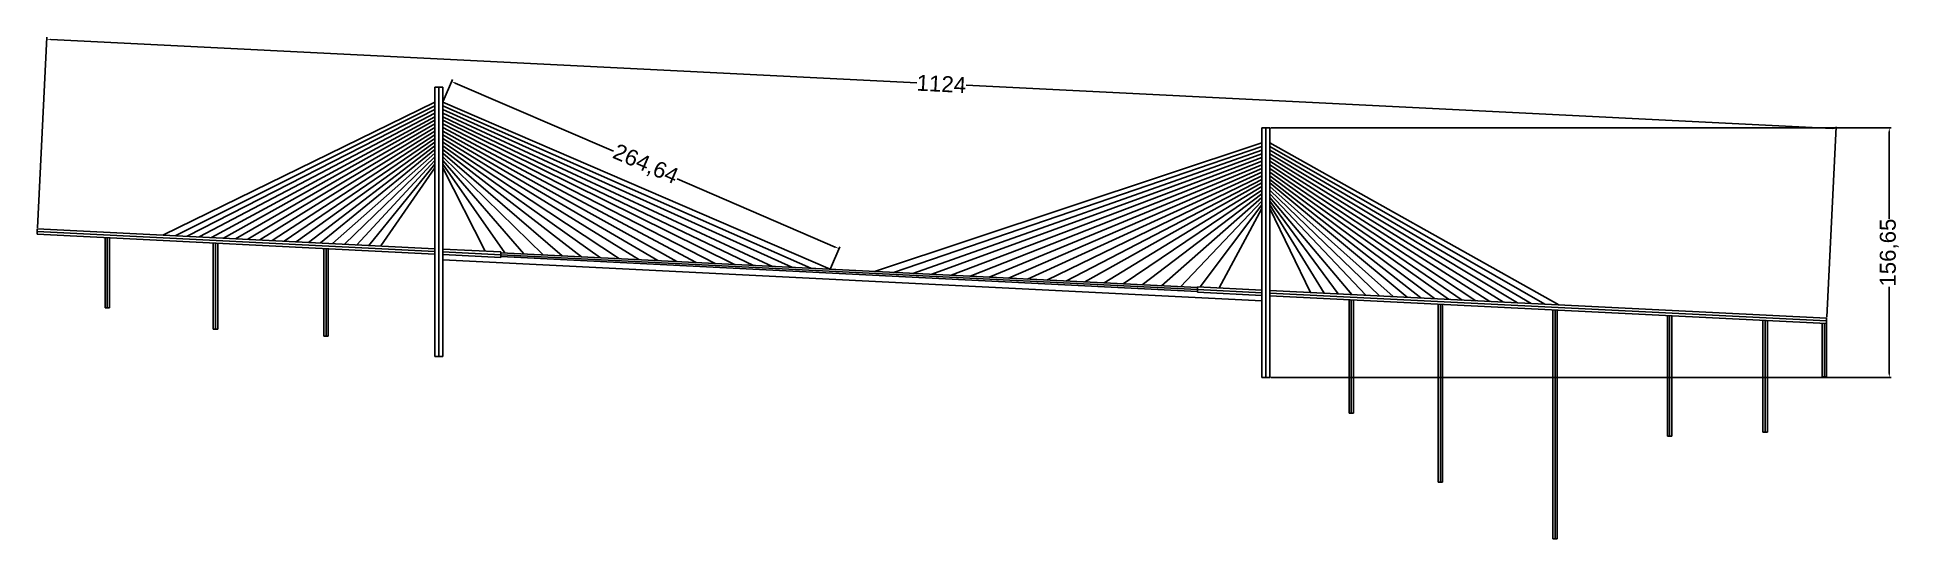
# Model space of a CAD drawing. Header units: millimetres. Extents: x -101 to 1067, y -242 to 73.
import ezdxf

# ---------------------------------------------------------------- set-up
doc = ezdxf.new("R2010")
doc.units = ezdxf.units.MM
for name, color, linetype in [('acier', 3, 'Continuous'), ('béton', 7, 'Continuous'), ('Compression', 1, 'Continuous'), ('Tension', 4, 'Continuous')]:
    doc.layers.add(name, color=color, linetype=linetype)
doc.styles.get("Standard").update_dxf_attribs({"font": 'arial.ttf'})
doc.dimstyles.new('SARIBAS Ismail', dxfattribs={"dimtxt": 10, "dimasz": 2.5, "dimexe": 1.25, "dimexo": 0.625, "dimgap": 1, "dimtad": 0, "dimtxsty": 'Standard', "dimcen": 2.5, "dimclrd": 6, "dimadec": 0, "dimazin": 0, "dimtfac": 1, "dimtmove": 0, "dimatfit": 3, "dimfxl": 1, "dimarcsym": 0})

# ---------------------------------------------------------------- blocks, each defined once
blk = doc.blocks.new('*D2')
at = {"layer": 'béton', "color": 0, "lineweight": -2, "transparency": 16777216}
for p, q in [((-101.2, -46.9), (-95.3, 72.7)), ((1021.4, -103.1), (1027.3, 16.5))]:
    blk.add_line(p, q, dxfattribs=at)
at = {"layer": 'béton', "color": 6, "lineweight": -2, "transparency": 16777216}
for p, q in [((-92.8, 71.3), (450.6, 44.1)), ((1024.8, 15.4), (481.4, 42.6))]:
    blk.add_line(p, q, dxfattribs=at)
at = {"layer": 'béton', "color": 6, "transparency": 16777216}
for points in [[(-92.8, 71.7), (-92.8, 70.9), (-95.3, 71.4)], [(1024.8, 15.8), (1024.8, 15), (1027.3, 15.3)]]:
    blk.add_solid(points, dxfattribs=at)
at = {"layer": 'Defpoints', "color": 0, "transparency": 16777216}
for p in [(1027.3, 15.3), (-101.3, -47.6), (1021.3, -103.7)]:
    blk.add_point(p, dxfattribs=at)
at = {"layer": 'béton', "color": 0, "transparency": 16777216, "insert": (466, 43.4), "char_height": 10, "attachment_point": 5, "rotation": 357.1376}
blk.add_mtext('1124', dxfattribs=at)
blk = doc.blocks.new('*D3')
at = {"layer": 'béton', "color": 0, "lineweight": -2, "transparency": 16777216}
for p, q in [((153.4, 32.5), (159.2, 46.1)), ((396.3, -72.4), (402.2, -58.8))]:
    blk.add_line(p, q, dxfattribs=at)
at = {"layer": 'béton', "color": 6, "lineweight": -2, "transparency": 16777216}
for p, q in [((161, 43.9), (260.2, 1.1)), ((399.4, -59), (300.2, -16.2))]:
    blk.add_line(p, q, dxfattribs=at)
at = {"layer": 'béton', "color": 6, "transparency": 16777216}
for points in [[(161.2, 44.3), (160.8, 43.5), (158.7, 44.9)], [(399.5, -58.6), (399.2, -59.4), (401.7, -60)]]:
    blk.add_solid(points, dxfattribs=at)
at = {"layer": 'Defpoints', "color": 0, "transparency": 16777216}
for p in [(153.1, 32), (401.7, -60), (396.1, -72.9)]:
    blk.add_point(p, dxfattribs=at)
at = {"layer": 'béton', "color": 0, "transparency": 16777216, "insert": (280.2, -7.5), "char_height": 10, "attachment_point": 5, "rotation": 336.6482}
blk.add_mtext('264,64', dxfattribs=at)
blk = doc.blocks.new('*D4')
at = {"layer": 'béton', "color": 0, "lineweight": -2, "transparency": 16777216}
for p, q in [((672.6, 15.8), (1061.9, 15.8)), ((672.6, -140.9), (1061.9, -140.9))]:
    blk.add_line(p, q, dxfattribs=at)
at = {"layer": 'béton', "color": 6, "lineweight": -2, "transparency": 16777216}
for p, q in [((1060.6, 13.3), (1060.6, -41.2)), ((1060.6, -138.4), (1060.6, -83.9))]:
    blk.add_line(p, q, dxfattribs=at)
at = {"layer": 'béton', "color": 6, "transparency": 16777216}
for points in [[(1060.2, 13.3), (1061.1, 13.3), (1060.6, 15.8)], [(1060.2, -138.4), (1061.1, -138.4), (1060.6, -140.9)]]:
    blk.add_solid(points, dxfattribs=at)
at = {"layer": 'Defpoints', "color": 0, "transparency": 16777216}
for p in [(672, 15.8), (1060.6, 15.8), (672, -140.9)]:
    blk.add_point(p, dxfattribs=at)
at = {"layer": 'béton', "color": 0, "transparency": 16777216, "insert": (1060.6, -62.5), "char_height": 10, "attachment_point": 5, "rotation": 90}
blk.add_mtext('156,65', dxfattribs=at)

msp = doc.modelspace()

# ---------------------------------------------------------------- linework, layer by layer
for p, q in [((-101.271, -50.961), (-101.271, -47.561)), ((1021.327, -103.691), (1021.326, -107.091))]:
    msp.add_line(p, q)
at = {"layer": 'acier'}
for p, q in [((189.565, -62.602), (626.619, -84.455)), ((626.619, -86.855), (189.565, -65.002))]:
    msp.add_line(p, q, dxfattribs=at)
at = {"layer": 'béton'}
for p, q in [((153.114, 41.37), (148.114, 41.37)), ((148.114, 41.37), (148.114, -63.43)), ((148.114, 41.37), (148.114, 41.37)), ((153.114, -127.63), (153.114, 41.37)), ((671.969, 15.777), (666.969, 15.777)), ((666.969, 15.777), (666.969, -89.373)), ((671.969, -140.873), (671.969, 15.777)), ((-101.271, -47.561), (148.114, -60.03)), ((-101.271, -50.961), (148.114, -63.43)), ((-58.726, -53.088), (-58.726, -97.088)), ((-55.926, -53.228), (-55.926, -97.088)), ((9.189, -56.484), (9.189, -110.484)), ((11.989, -110.484), (11.989, -56.624)), ((78.504, -59.949), (78.504, -114.949)), ((81.304, -114.949), (81.304, -60.089)), ((148.114, -63.43), (148.114, -127.63)), ((153.114, -60.28), (189.565, -62.102)), ((153.114, -63.68), (189.565, -65.502)), ((189.565, -65.502), (189.565, -62.102)), ((626.619, -87.356), (626.619, -83.955)), ((626.619, -83.955), (626.619, -87.356)), ((626.619, -83.955), (666.969, -85.973)), ((626.619, -87.356), (666.969, -89.373)), ((666.969, -89.373), (666.969, -140.873)), ((671.969, -86.223), (1021.327, -103.691)), ((671.969, -89.623), (1021.326, -107.091)), ((721.699, -92.11), (721.699, -163.21)), ((724.499, -163.21), (724.499, -92.25)), ((-58.726, -97.088), (-55.926, -97.088)), ((777.629, -94.906), (777.629, -206.556)), ((780.429, -206.556), (780.429, -95.046)), ((849.539, -98.501), (849.539, -242.101)), ((852.339, -242.101), (852.339, -98.641)), ((921.449, -102.097), (921.449, -177.637)), ((924.249, -177.637), (924.249, -102.237)), ((981.374, -105.093), (981.374, -175.293)), ((9.189, -110.484), (11.989, -110.484)), ((78.504, -114.949), (81.304, -114.949)), ((984.174, -175.293), (984.174, -105.233)), ((1018.526, -106.951), (1018.526, -140.371)), ((1021.309, -140.371), (1021.326, -107.091)), ((148.114, -127.63), (153.114, -127.63)), ((666.969, -140.873), (671.969, -140.873)), ((1018.526, -140.371), (1021.309, -140.371)), ((721.699, -163.21), (724.499, -163.21)), ((921.449, -177.637), (924.249, -177.637)), ((981.374, -175.293), (984.174, -175.293)), ((777.629, -206.556), (780.429, -206.556)), ((849.539, -242.101), (852.339, -242.101))]:
    msp.add_line(p, q, dxfattribs=at)
at = {"layer": 'Compression'}
for p, q in [((150.614, 41.37), (150.614, -127.63)), ((669.469, -140.873), (669.469, 15.777)), ((-101.271, -49.261), (148.114, -61.73)), ((-57.326, -53.158), (-57.326, -97.088)), ((10.589, -56.554), (10.589, -110.484)), ((79.904, -60.019), (79.904, -114.949)), ((153.114, -61.98), (189.565, -63.802)), ((189.565, -63.802), (626.619, -85.655)), ((626.619, -85.655), (666.969, -87.673)), ((671.969, -87.923), (1021.327, -105.391)), ((723.099, -92.18), (723.099, -163.21)), ((779.029, -94.976), (779.029, -206.556)), ((850.939, -98.571), (850.939, -242.101)), ((922.849, -177.637), (922.849, -102.167)), ((982.774, -175.293), (982.774, -105.163)), ((1019.918, -140.371), (1019.918, -106.951))]:
    msp.add_line(p, q, dxfattribs=at)
at = {"layer": 'Tension'}
for p, q in [((-22.396, -51.504), (148.114, 31.97)), ((-14.796, -51.884), (148.114, 29.68)), ((-7.196, -52.264), (148.114, 27.39)), ((0.404, -52.644), (148.114, 25.1)), ((153.114, 31.97), (396.08, -72.928)), ((153.114, 29.68), (384.08, -72.328)), ((153.114, 27.39), (372.08, -71.728)), ((153.114, 25.1), (360.08, -71.128)), ((8.004, -53.024), (148.114, 22.81)), ((15.604, -53.404), (148.114, 20.52)), ((23.204, -53.784), (148.114, 18.23)), ((30.804, -54.164), (148.114, 15.94)), ((38.404, -54.544), (148.114, 13.65)), ((153.114, 22.81), (348.08, -70.528)), ((153.114, 20.52), (336.08, -69.928)), ((153.114, 18.23), (324.08, -69.328)), ((153.114, 15.94), (312.08, -68.728)), ((153.114, 13.65), (300.08, -68.128)), ((46.004, -54.924), (148.114, 11.36)), ((53.604, -55.304), (148.114, 9.07)), ((61.204, -55.684), (148.114, 6.78)), ((148.114, 4.49), (68.804, -56.064)), ((148.114, 2.2), (76.404, -56.444)), ((153.114, 11.36), (288.08, -67.528)), ((153.114, 9.07), (276.08, -66.928)), ((153.114, 6.78), (264.08, -66.328)), ((153.114, 4.49), (252.08, -65.728)), ((153.114, 2.2), (240.08, -65.128)), ((424.003, -74.324), (666.969, 6.377)), ((436.003, -74.924), (666.969, 4.087)), ((448.003, -75.524), (666.969, 1.797)), ((671.969, 6.377), (853.237, -95.286)), ((671.969, 4.087), (844.587, -94.854)), ((671.969, 1.797), (835.937, -94.421)), ((148.114, -0.09), (83.994, -56.824)), ((148.114, -2.38), (91.585, -57.203)), ((99.175, -57.583), (148.114, -4.67)), ((106.766, -57.962), (148.114, -6.96)), ((114.356, -58.342), (148.114, -9.25)), ((153.114, -0.09), (228.08, -64.528)), ((153.114, -2.38), (216.08, -63.928)), ((153.114, -4.67), (204.08, -63.328)), ((153.114, -6.96), (192.08, -62.728)), ((153.114, -9.25), (179.819, -61.615)), ((460.003, -76.124), (666.969, -0.493)), ((472.003, -76.724), (666.969, -2.783)), ((484.003, -77.324), (666.969, -5.073)), ((496.003, -77.924), (666.969, -7.363)), ((508.003, -78.524), (666.969, -9.653)), ((671.969, -0.493), (827.287, -93.989)), ((671.969, -2.783), (818.637, -93.556)), ((671.969, -5.073), (809.987, -93.124)), ((671.969, -7.363), (801.337, -92.691)), ((671.969, -9.653), (792.687, -92.259)), ((520.003, -79.124), (666.969, -11.943)), ((532.003, -79.724), (666.969, -14.233)), ((544.003, -80.324), (666.969, -16.523)), ((556.003, -80.924), (666.969, -18.813)), ((568.003, -81.524), (666.969, -21.103)), ((671.969, -11.943), (784.037, -91.826)), ((671.969, -14.233), (775.387, -91.394)), ((671.969, -16.523), (766.737, -90.961)), ((671.969, -18.813), (758.087, -90.529)), ((671.969, -21.103), (749.437, -90.096)), ((580.003, -82.124), (666.969, -23.393)), ((592.003, -82.724), (666.969, -25.683)), ((604.003, -83.324), (666.969, -27.973)), ((616.003, -83.924), (666.969, -30.263)), ((628.364, -84.042), (666.969, -32.553)), ((666.969, -34.843), (640.264, -84.637)), ((671.969, -23.393), (740.787, -89.664)), ((671.969, -25.683), (732.137, -89.231)), ((671.969, -27.973), (723.487, -88.799)), ((671.969, -30.263), (714.837, -88.366)), ((671.969, -32.553), (706.187, -87.934)), ((671.969, -34.843), (697.537, -87.501)), ((153.114, -66.986), (666.969, -92.667))]:
    msp.add_line(p, q, dxfattribs=at)

# ---------------------------------------------------------------- dimensions: what is measured, and where the dimension line sits
at = {"layer": 'béton'}
for p1, p2, distance, picture, middle in [((-101.271, -47.561), (1021.327, -103.691), 119.132, '*D2', (465.977, 43.358)), ((153.114, 31.97), (396.08, -72.928), 14.107, '*D3', (280.189, -7.527))]:
    dim = msp.add_aligned_dim(p1=p1, p2=p2, distance=distance, dimstyle='SARIBAS Ismail', dxfattribs=at)
    dim.commit()
    dim.dimension.update_dxf_attribs({"geometry": picture, "text_midpoint": middle})
dim = msp.add_linear_dim(base=(1060.633, 15.777), p1=(671.969, -140.873), p2=(671.969, 15.777), angle=90, dimstyle='SARIBAS Ismail', dxfattribs=at)
dim.commit()
dim.dimension.update_dxf_attribs({"geometry": '*D4', "text_midpoint": (1060.633, -62.548)})

doc.saveas('drawing.dxf')
